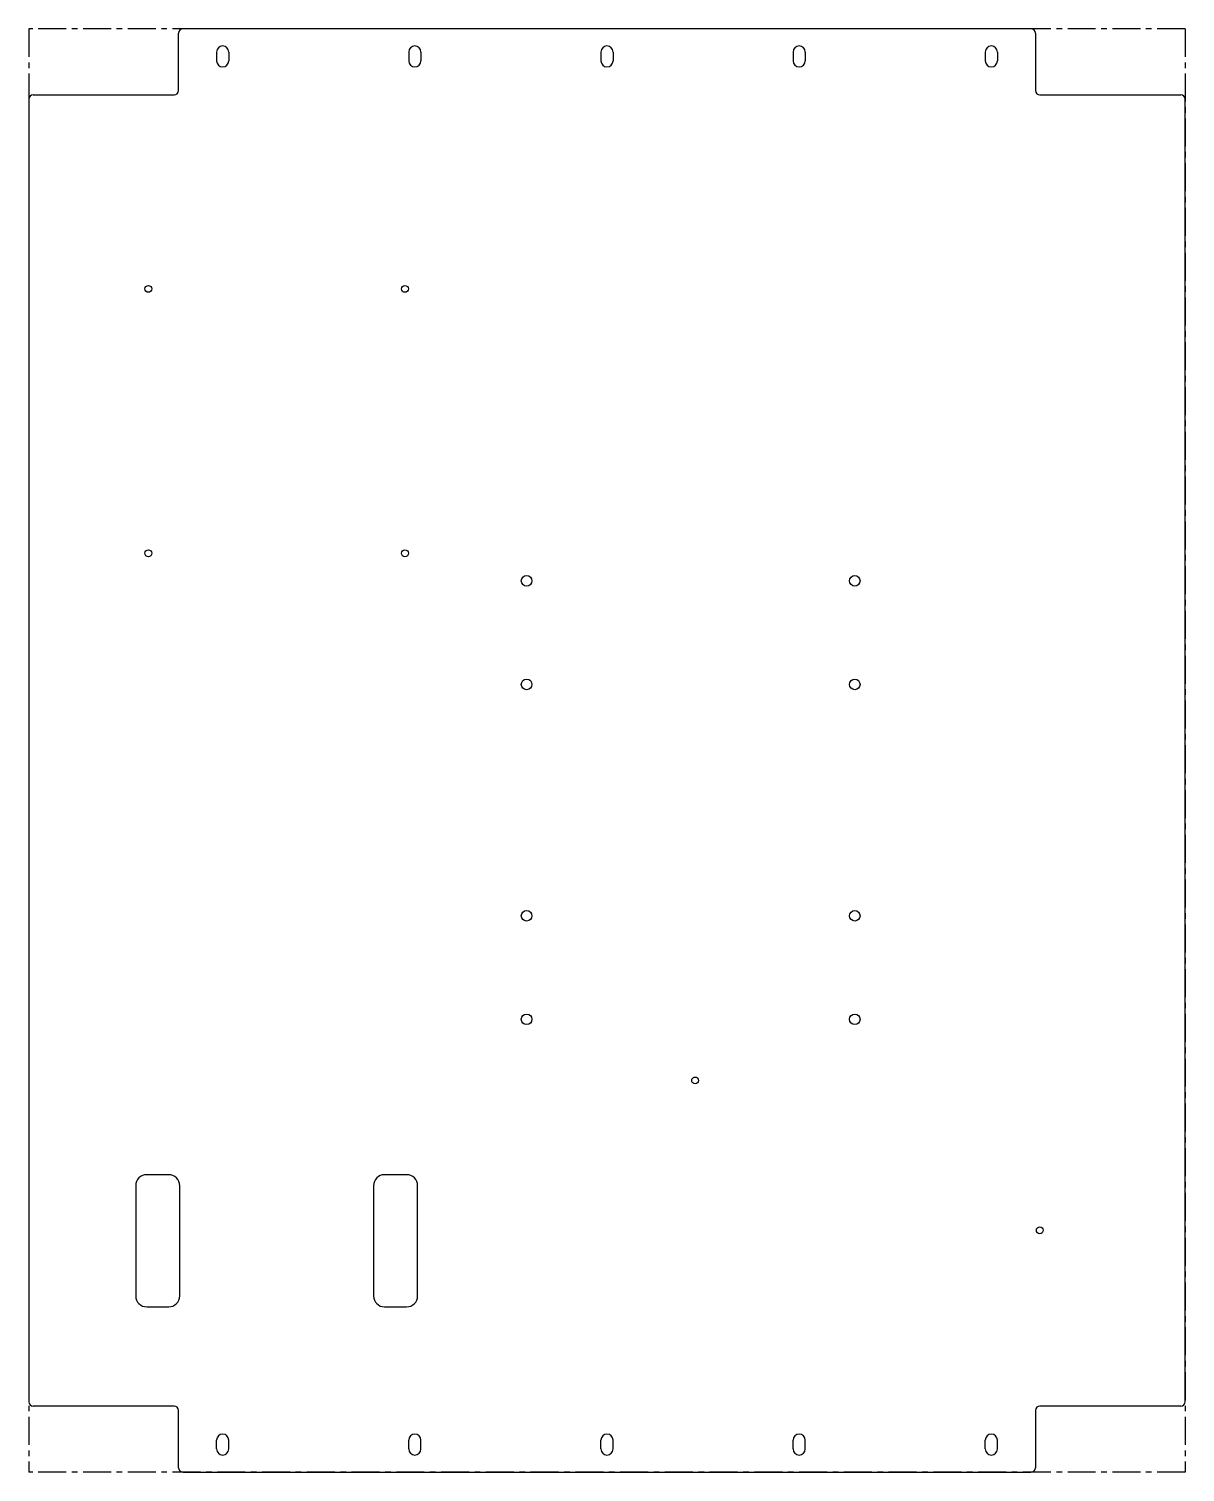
# Model space of a CAD drawing. Header units: millimetres. Extents: x -263 to 263, y -328 to 328.
import ezdxf

# ---------------------------------------------------------------- set-up
doc = ezdxf.new("R2010")
doc.units = ezdxf.units.MM
doc.linetypes.add('CENTERX2', pattern=[20.32, 12.7, -2.54, 2.54, -2.54])

msp = doc.modelspace()

# ---------------------------------------------------------------- linework, layer by layer
at = {"color": 7, "linetype": 'CENTERX2'}
for p, q in [((-262.5, 327.5), (-262.5, -327.5)), ((262.5, 327.5), (-262.5, 327.5)), ((262.5, 327.5), (262.5, -327.5)), ((262.5, -327.5), (-262.5, -327.5))]:
    msp.add_line(p, q, dxfattribs=at)
at = {"color": 7, "linetype": 'Continuous', "lineweight": 25}
for p, q in [((-194.5, 299.5), (-194.5, 325.5)), ((192.5, 327.5), (-192.5, 327.5)), ((194.5, 325.5), (194.5, 299.5)), ((-177.28, 317), (-177.28, 313)), ((-177.25, 317), (-177.28, 317)), ((-177.25, 317), (-177.25, 313)), ((-171.75, 317), (-171.75, 313)), ((-171.72, 317), (-171.75, 317)), ((-171.72, 317), (-171.72, 313)), ((-90.03, 317), (-90.03, 313)), ((-90.03, 317), (-90, 317)), ((-90, 317), (-90, 313)), ((-84.5, 317), (-84.5, 313)), ((-84.47, 317), (-84.5, 317)), ((-84.47, 317), (-84.47, 313)), ((-2.77, 317), (-2.77, 313)), ((-2.77, 317), (-2.75, 317)), ((-2.75, 317), (-2.75, 313)), ((2.75, 317), (2.75, 313)), ((2.77, 317), (2.75, 317)), ((2.77, 317), (2.77, 313)), ((84.47, 317), (84.47, 313)), ((84.47, 317), (84.5, 317)), ((84.5, 317), (84.5, 313)), ((90, 317), (90, 313)), ((90.03, 317), (90, 317)), ((90.03, 317), (90.03, 313)), ((171.72, 317), (171.72, 313)), ((171.72, 317), (171.75, 317)), ((171.75, 317), (171.75, 313)), ((177.25, 317), (177.25, 313)), ((177.28, 317), (177.25, 317)), ((177.28, 317), (177.28, 313)), ((-177.28, 313), (-177.25, 313)), ((-171.72, 313), (-171.75, 313)), ((-90, 313), (-90.03, 313)), ((-84.47, 313), (-84.5, 313)), ((-2.75, 313), (-2.77, 313)), ((2.77, 313), (2.75, 313)), ((84.5, 313), (84.47, 313)), ((90.03, 313), (90, 313)), ((171.75, 313), (171.72, 313)), ((177.28, 313), (177.25, 313)), ((-262.5, 295.5), (-262.5, -295.5)), ((-260.5, 297.5), (-196.5, 297.5)), ((196.5, 297.5), (260.5, 297.5)), ((262.5, -295.5), (262.5, 295.5)), ((-199, -192.5), (-209, -192.5)), ((-91, -192.5), (-101, -192.5)), ((-214, -197.5), (-214, -247.5)), ((-194, -247.5), (-194, -197.5)), ((-106, -197.5), (-106, -247.5)), ((-86, -247.5), (-86, -197.5)), ((-209, -252.5), (-199, -252.5)), ((-101, -252.5), (-91, -252.5)), ((-196.5, -297.5), (-260.5, -297.5)), ((-194.5, -325.5), (-194.5, -299.5)), ((194.5, -299.5), (194.5, -325.5)), ((260.5, -297.5), (196.5, -297.5)), ((-177.28, -317), (-177.28, -313)), ((-177.25, -313), (-177.28, -313)), ((-177.25, -317), (-177.25, -313)), ((-171.75, -317), (-171.75, -313)), ((-171.72, -313), (-171.75, -313)), ((-171.72, -317), (-171.72, -313)), ((-90.03, -317), (-90.03, -313)), ((-90, -313), (-90.03, -313)), ((-90, -317), (-90, -313)), ((-84.5, -317), (-84.5, -313)), ((-84.47, -313), (-84.5, -313)), ((-84.47, -317), (-84.47, -313)), ((-2.77, -317), (-2.77, -313)), ((-2.75, -313), (-2.77, -313)), ((-2.75, -317), (-2.75, -313)), ((2.75, -317), (2.75, -313)), ((2.77, -313), (2.75, -313)), ((2.77, -317), (2.77, -313)), ((84.47, -317), (84.47, -313)), ((84.5, -313), (84.47, -313)), ((84.5, -317), (84.5, -313)), ((90, -317), (90, -313)), ((90.03, -313), (90, -313)), ((90.03, -317), (90.03, -313)), ((171.72, -317), (171.72, -313)), ((171.75, -313), (171.72, -313)), ((171.75, -317), (171.75, -313)), ((177.25, -317), (177.25, -313)), ((177.28, -313), (177.25, -313)), ((177.28, -317), (177.28, -313)), ((-177.28, -317), (-177.25, -317)), ((-171.72, -317), (-171.75, -317)), ((-90.03, -317), (-90, -317)), ((-84.47, -317), (-84.5, -317)), ((-2.77, -317), (-2.75, -317)), ((2.77, -317), (2.75, -317)), ((84.47, -317), (84.5, -317)), ((90.03, -317), (90, -317)), ((171.72, -317), (171.75, -317)), ((177.28, -317), (177.25, -317)), ((-192.5, -327.5), (192.5, -327.5))]:
    msp.add_line(p, q, dxfattribs=at)
for centre, radius in [((-208.25, 209.5), 1.55), ((-91.75, 209.5), 1.55), ((-208.25, 89.5), 1.55), ((-91.75, 89.5), 1.55), ((-36.5, 77), 2.4), ((112.5, 77), 2.4), ((-36.5, 30), 2.4), ((112.5, 30), 2.4), ((-36.5, -75), 2.4), ((112.5, -75), 2.4), ((-36.5, -122), 2.4), ((112.5, -122), 2.4), ((40, -149.75), 1.55), ((196.5, -217.75), 1.55)]:
    msp.add_circle(centre, radius, dxfattribs=at)
for centre, radius, start, end in [((-192.5, 325.5), 2, 90, 180), ((192.5, 325.5), 2, 0, 90), ((-174.5, 317), 2.78, 0, 180), ((-174.5, 317), 2.75, 0, 180), ((-87.25, 317), 2.78, 0, 180), ((-87.25, 317), 2.75, 0, 180), ((0, 317), 2.78, 0, 180), ((0, 317), 2.75, 0, 180), ((87.25, 317), 2.78, 0, 180), ((87.25, 317), 2.75, 0, 180), ((174.5, 317), 2.78, 0, 180), ((174.5, 317), 2.75, 0, 180), ((-174.5, 313), 2.78, 180, 0), ((-174.5, 313), 2.75, 180, 0), ((-87.25, 313), 2.78, 180, 0), ((-87.25, 313), 2.75, 180, 0), ((0, 313), 2.78, 180, 0), ((0, 313), 2.75, 180, 0), ((87.25, 313), 2.78, 180, 0), ((87.25, 313), 2.75, 180, 0), ((174.5, 313), 2.78, 180, 0), ((174.5, 313), 2.75, 180, 0), ((-260.5, 295.5), 2, 90, 180), ((-196.5, 299.5), 2, 270, 0), ((196.5, 299.5), 2, 180, 270), ((260.5, 295.5), 2, 0, 90), ((-209, -197.5), 5, 90, 180), ((-199, -197.5), 5, 0, 90), ((-101, -197.5), 5, 90, 180), ((-91, -197.5), 5, 0, 90), ((-209, -247.5), 5, 180, 270), ((-199, -247.5), 5, 270, 0), ((-101, -247.5), 5, 180, 270), ((-91, -247.5), 5, 270, 360), ((-260.5, -295.5), 2, 180, 270), ((-196.5, -299.5), 2, 0, 90), ((196.5, -299.5), 2, 90, 180), ((260.5, -295.5), 2, 270, 360), ((-174.5, -313), 2.78, 0, 180), ((-174.5, -313), 2.75, 0, 180), ((-87.25, -313), 2.78, 0, 180), ((-87.25, -313), 2.75, 0, 180), ((0, -313), 2.78, 0, 180), ((0, -313), 2.75, 0, 180), ((87.25, -313), 2.78, 0, 180), ((87.25, -313), 2.75, 0, 180), ((174.5, -313), 2.78, 0, 180), ((174.5, -313), 2.75, 0, 180), ((-174.5, -317), 2.78, 180, 0), ((-174.5, -317), 2.75, 180, 0), ((-87.25, -317), 2.78, 180, 0), ((-87.25, -317), 2.75, 180, 0), ((0, -317), 2.78, 180, 0), ((0, -317), 2.75, 180, 0), ((87.25, -317), 2.78, 180, 0), ((87.25, -317), 2.75, 180, 0), ((174.5, -317), 2.78, 180, 0), ((174.5, -317), 2.75, 180, 0), ((-192.5, -325.5), 2, 180, 270), ((192.5, -325.5), 2, 270, 0)]:
    msp.add_arc(centre, radius, start, end, dxfattribs=at)

doc.saveas('drawing.dxf')
